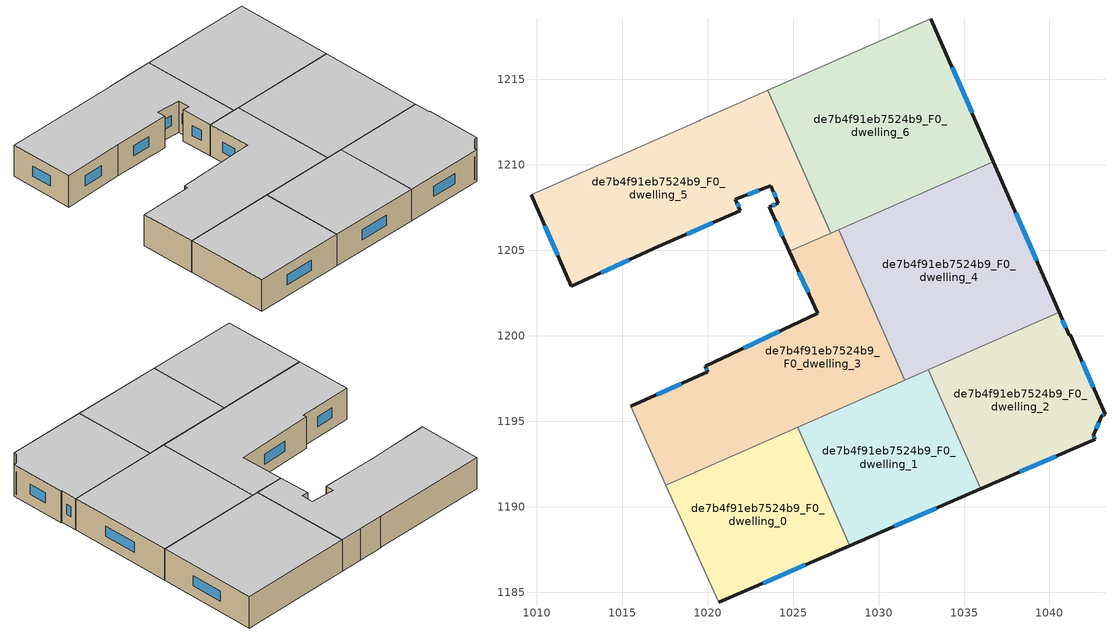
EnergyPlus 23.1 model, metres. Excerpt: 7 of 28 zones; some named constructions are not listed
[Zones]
de7b4f91eb7524b9_F0_dwelling_0
 floor ground (EU_floor_Construction): 1025.27,1194.66 1028.31,1187.73 1020.64,1184.4 1017.56,1191.26 z0
 wall outside (EU_wall_Construction): 1020.64,1184.4 1028.31,1187.73 z0:3
 wall to de7b4f91eb7524b9_F0_dwelling_1 (EU_wall_Construction): 1028.31,1187.73 1025.27,1194.66 z0:3
 wall adiabatic (EU_wall_Construction): 1017.56,1191.26 1020.64,1184.4 z0:3
 wall to de7b4f91eb7524b9_F0_dwelling_3 (EU_wall_Construction): 1025.27,1194.66 1017.56,1191.26 z0:3
 window (EU_Window_Construction): 1023.25,1185.53 1025.7,1186.6 z1.02:1.98
 ceiling to de7b4f91eb7524b9_F1_dwelling_0 (EU_floor_Construction): 1028.31,1187.73 1025.27,1194.66 1017.56,1191.26 1020.64,1184.4 z3
de7b4f91eb7524b9_F0_dwelling_1
 floor ground (EU_floor_Construction): 1032.91,1198.02 1035.97,1191.05 1028.31,1187.73 1025.27,1194.66 z0
 wall outside (EU_wall_Construction): 1028.31,1187.73 1035.97,1191.05 z0:3
 wall to de7b4f91eb7524b9_F0_dwelling_2 (EU_wall_Construction): 1035.97,1191.05 1032.91,1198.02 z0:3
 wall to de7b4f91eb7524b9_F0_dwelling_4 (EU_wall_Construction): 1032.91,1198.02 1031.53,1197.41 z0:3
 wall to de7b4f91eb7524b9_F0_dwelling_3 (EU_wall_Construction): 1031.53,1197.41 1025.27,1194.65 z0:3
 window (EU_Window_Construction): 1030.92,1188.86 1033.37,1189.92 z1.02:1.98
 ceiling to de7b4f91eb7524b9_F1_dwelling_1 (EU_floor_Construction): 1035.97,1191.05 1032.91,1198.02 1025.27,1194.66 1028.31,1187.73 z3
de7b4f91eb7524b9_F0_dwelling_2
 floor ground (EU_floor_Construction): 1041.21,1200.05 1043.25,1195.41 1043.05,1195.31 1042.57,1194.16 1042.66,1193.96 1035.97,1191.05 1032.91,1198.02 1040.56,1201.38 1041.15,1200.02 z0
 wall outside (EU_wall_Construction): 1035.97,1191.05 1042.66,1193.96 1042.57,1194.16 1043.05,1195.31 1043.25,1195.41 1041.21,1200.05 1041.15,1200.02 1040.56,1201.38 z0:3
 wall to de7b4f91eb7524b9_F0_dwelling_4 (EU_wall_Construction): 1040.56,1201.38 1032.91,1198.02 z0:3
 window (EU_Window_Construction): 1040.95,1200.48 1040.76,1200.92 / 1042.56,1196.99 1041.91,1198.47 / 1043.12,1195.35 1043.18,1195.38 / 1042.73,1194.55 1042.89,1194.92 / 1042.63,1194.03 1042.6,1194.09 / 1038.25,1192.04 1040.39,1192.97 z1.02:1.98
 ceiling to de7b4f91eb7524b9_F1_dwelling_2 (EU_floor_Construction): 1042.66,1193.96 1042.57,1194.16 1043.05,1195.31 1043.25,1195.41 1041.21,1200.05 1041.15,1200.02 1040.56,1201.38 1032.91,1198.02 1035.97,1191.05 z3
de7b4f91eb7524b9_F0_dwelling_3
 floor ground (EU_floor_Construction): 1027.66,1206.21 1031.53,1197.41 1017.56,1191.26 1015.49,1195.87 1020,1197.89 1019.87,1198.21 1026.44,1201.32 1024.78,1204.95 z0
 wall outside (EU_wall_Construction): 1024.78,1204.95 1026.44,1201.32 1019.87,1198.21 1020,1197.89 1015.49,1195.87 z0:3
 wall to de7b4f91eb7524b9_F0_dwelling_4 (EU_wall_Construction): 1031.53,1197.41 1027.66,1206.21 z0:3
 wall adiabatic (EU_wall_Construction): 1015.49,1195.87 1017.56,1191.26 z0:3
 wall to de7b4f91eb7524b9_F0_dwelling_5 (EU_wall_Construction): 1027.2,1206.01 1024.78,1204.95 z0:3
 wall to de7b4f91eb7524b9_F0_dwelling_6 (EU_wall_Construction): 1027.66,1206.21 1027.2,1206.01 z0:3
 window (EU_Window_Construction): 1025.34,1203.71 1025.87,1202.55 / 1018.46,1197.2 1017.02,1196.56 / 1019.91,1198.1 1019.95,1198 / 1024.2,1200.26 1022.1,1199.27 z1.02:1.98
 ceiling to de7b4f91eb7524b9_F1_dwelling_3 (EU_floor_Construction): 1031.53,1197.41 1027.66,1206.21 1024.78,1204.95 1026.44,1201.32 1019.87,1198.21 1020,1197.89 1015.49,1195.87 1017.56,1191.26 z3
de7b4f91eb7524b9_F0_dwelling_4
 floor ground (EU_floor_Construction): 1036.71,1210.2 1040.56,1201.38 1031.53,1197.41 1027.66,1206.21 z0
 wall outside (EU_wall_Construction): 1040.56,1201.38 1036.71,1210.2 z0:3
 wall to de7b4f91eb7524b9_F0_dwelling_6 (EU_wall_Construction): 1036.71,1210.2 1027.66,1206.21 z0:3
 window (EU_Window_Construction): 1039.25,1204.38 1038.02,1207.2 z1.02:1.98
 ceiling to de7b4f91eb7524b9_F1_dwelling_4 (EU_floor_Construction): 1040.56,1201.38 1036.71,1210.2 1027.66,1206.21 1031.53,1197.41 z3
de7b4f91eb7524b9_F0_dwelling_5
 floor ground (EU_floor_Construction): 1023.53,1214.36 1027.2,1206.01 1024.78,1204.95 1023.6,1207.55 1024.14,1207.76 1023.71,1208.77 1021.63,1208 1021.92,1207.31 1017.15,1205.24 1012.03,1202.89 1009.67,1208.27 1019.52,1212.59 1019.55,1212.61 1021.66,1213.53 z0
 wall outside (EU_wall_Construction): 1009.67,1208.27 1012.03,1202.89 1017.15,1205.24 1021.92,1207.31 1021.63,1208 1023.71,1208.77 1024.14,1207.76 1023.6,1207.55 1024.78,1204.95 z0:3
 wall adiabatic (EU_wall_Construction): 1023.53,1214.36 1021.66,1213.53 1019.55,1212.61 1019.52,1212.59 1009.67,1208.27 z0:3
 wall to de7b4f91eb7524b9_F0_dwelling_6 (EU_wall_Construction): 1027.2,1206.01 1023.53,1214.36 z0:3
 window (EU_Window_Construction): 1021.82,1207.55 1021.73,1207.77 / 1018.77,1205.94 1020.3,1206.6 / 1013.77,1203.69 1015.41,1204.44 / 1010.47,1206.44 1011.23,1204.72 / 1024,1206.66 1024.38,1205.83 / 1023.96,1207.69 1023.78,1207.62 / 1023.85,1208.43 1023.99,1208.1 / 1022.34,1208.26 1023,1208.51 z1.02:1.98
 ceiling to de7b4f91eb7524b9_F1_dwelling_5 (EU_floor_Construction): 1027.2,1206.01 1023.53,1214.36 1021.66,1213.53 1019.55,1212.61 1019.52,1212.59 1009.67,1208.27 1012.03,1202.89 1017.15,1205.24 1021.92,1207.31 1021.63,1208 1023.71,1208.77 1024.14,1207.76 1023.6,1207.55 1024.78,1204.95 z3
de7b4f91eb7524b9_F0_dwelling_6
 floor ground (EU_floor_Construction): 1033.06,1218.56 1036.71,1210.2 1027.2,1206.01 1023.53,1214.36 z0
 wall outside (EU_wall_Construction): 1036.71,1210.2 1033.06,1218.56 z0:3
 wall adiabatic (EU_wall_Construction): 1033.06,1218.56 1023.53,1214.36 z0:3
 window (EU_Window_Construction): 1035.47,1213.04 1034.31,1215.72 z1.02:1.98
 ceiling to de7b4f91eb7524b9_F1_dwelling_6 (EU_floor_Construction): 1036.71,1210.2 1033.06,1218.56 1023.53,1214.36 1027.2,1206.01 z3
[HVACTEMPLATE:THERMOSTAT] Constant Heating Setpoint=20; Constant Cooling Setpoint=50
EU_HeatOnly_de7b4f91eb7524b9_F0_dwelling_0; EU_HeatOnly_de7b4f91eb7524b9_F0_dwelling_1; EU_HeatOnly_de7b4f91eb7524b9_F0_dwelling_2; EU_HeatOnly_de7b4f91eb7524b9_F0_dwelling_3; EU_HeatOnly_de7b4f91eb7524b9_F0_dwelling_4; EU_HeatOnly_de7b4f91eb7524b9_F0_dwelling_5; EU_HeatOnly_de7b4f91eb7524b9_F0_dwelling_6; EU_HeatOnly_de7b4f91eb7524b9_F1_dwelling_0; EU_HeatOnly_de7b4f91eb7524b9_F1_dwelling_1; EU_HeatOnly_de7b4f91eb7524b9_F1_dwelling_2; EU_HeatOnly_de7b4f91eb7524b9_F1_dwelling_3; EU_HeatOnly_de7b4f91eb7524b9_F1_dwelling_4; EU_HeatOnly_de7b4f91eb7524b9_F1_dwelling_5; EU_HeatOnly_de7b4f91eb7524b9_F1_dwelling_6; EU_HeatOnly_de7b4f91eb7524b9_F2_dwelling_0; EU_HeatOnly_de7b4f91eb7524b9_F2_dwelling_1; EU_HeatOnly_de7b4f91eb7524b9_F2_dwelling_2; EU_HeatOnly_de7b4f91eb7524b9_F2_dwelling_3; EU_HeatOnly_de7b4f91eb7524b9_F2_dwelling_4; EU_HeatOnly_de7b4f91eb7524b9_F2_dwelling_5; EU_HeatOnly_de7b4f91eb7524b9_F2_dwelling_6; EU_HeatOnly_de7b4f91eb7524b9_F3_dwelling_0; EU_HeatOnly_de7b4f91eb7524b9_F3_dwelling_1; EU_HeatOnly_de7b4f91eb7524b9_F3_dwelling_2; EU_HeatOnly_de7b4f91eb7524b9_F3_dwelling_3; EU_HeatOnly_de7b4f91eb7524b9_F3_dwelling_4; EU_HeatOnly_de7b4f91eb7524b9_F3_dwelling_5; EU_HeatOnly_de7b4f91eb7524b9_F3_dwelling_6
[SCHEDULE:CONSTANT]
Name | Hourly Value
EU_AlwaysOn | 1
EU_CoolingOff | 0
[SCHEDULE:FILE] Column Number=1; Rows to Skip at Top=0; Number of Hours of Data=8760; Column Separator=Comma; Interpolate to Timestep=No; Minutes per Item=60; Adjust Schedule for Daylight Savings=Yes
Name | File
EU_Step8_GainSchedule_de7b4f91eb7524b9_F3_dwelling_1_f000 | ../../schedules/de7b4f91eb7524b9/de7b4f91eb7524b9_F3_dwelling_1_f000_gain.csv
EU_Step8_GainSchedule_de7b4f91eb7524b9_F3_dwelling_2_f000 | ../../schedules/de7b4f91eb7524b9/de7b4f91eb7524b9_F3_dwelling_2_f000_gain.csv
EU_Step8_GainSchedule_de7b4f91eb7524b9_F3_dwelling_3_f000 | ../../schedules/de7b4f91eb7524b9/de7b4f91eb7524b9_F3_dwelling_3_f000_gain.csv
EU_Step8_GainSchedule_de7b4f91eb7524b9_F3_dwelling_4_f000 | ../../schedules/de7b4f91eb7524b9/de7b4f91eb7524b9_F3_dwelling_4_f000_gain.csv
EU_Step8_GainSchedule_de7b4f91eb7524b9_F3_dwelling_5_f000 | ../../schedules/de7b4f91eb7524b9/de7b4f91eb7524b9_F3_dwelling_5_f000_gain.csv
EU_Step8_GainSchedule_de7b4f91eb7524b9_F3_dwelling_6_f000 | ../../schedules/de7b4f91eb7524b9/de7b4f91eb7524b9_F3_dwelling_6_f000_gain.csv
